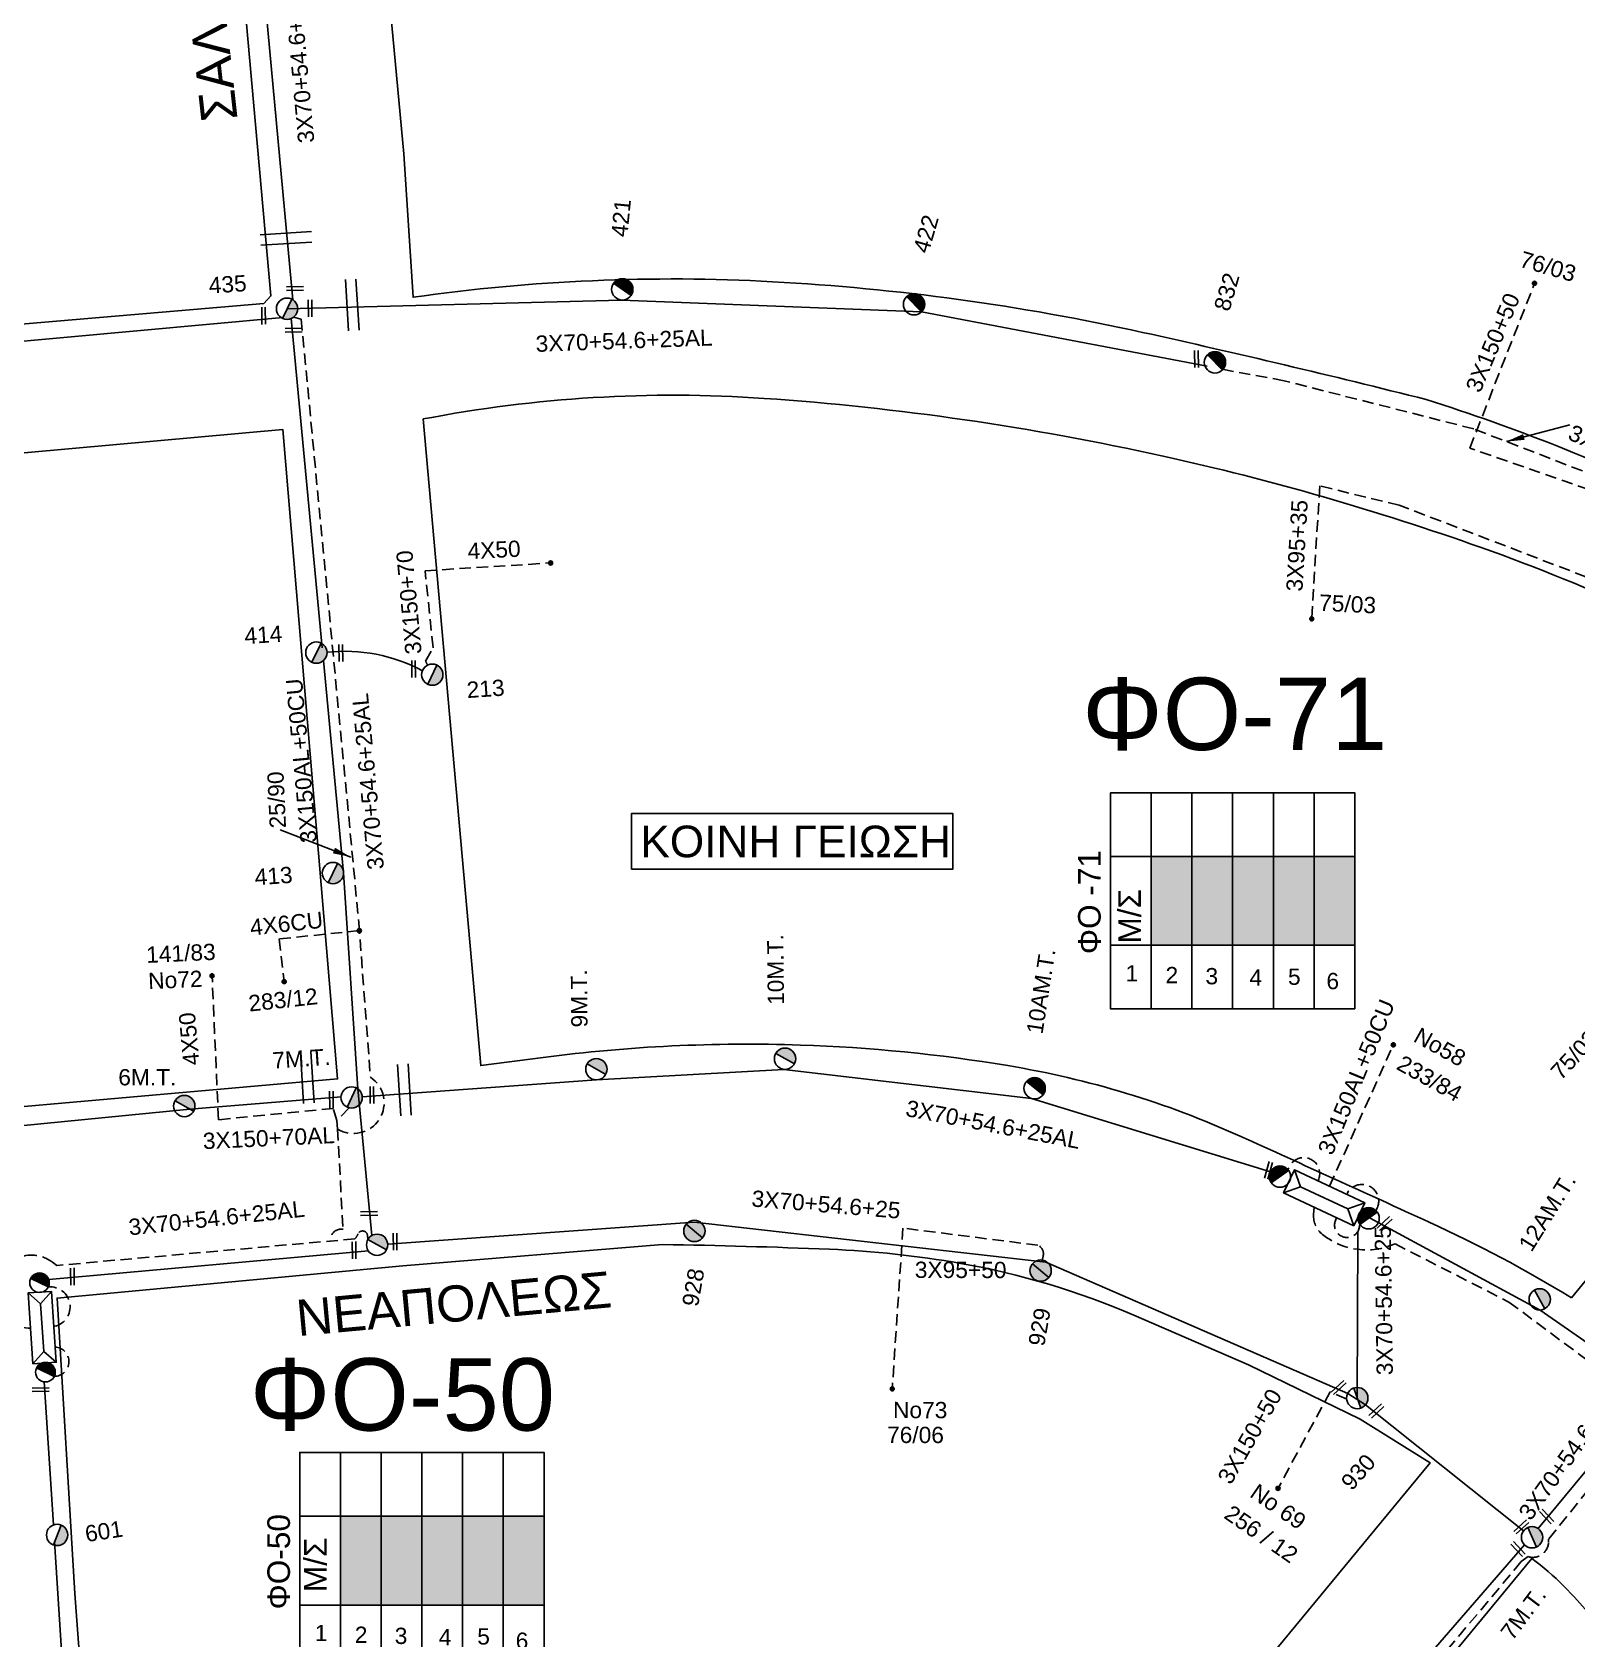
# Model space of a CAD drawing. Header units: millimetres. Extents: x 2999 to 5218, y 1863 to 2903.
# Drawn here: x 3376.4 to 3547.2, y 2215.3 to 2393 of the extents above; entities that cross this region are included whole.
import ezdxf
from ezdxf.enums import TextEntityAlignment as Align

# ---------------------------------------------------------------- set-up
doc = ezdxf.new("R2010")
doc.units = ezdxf.units.MM
doc.header["$LTSCALE"] = 0.5
doc.linetypes.add('DASHED', pattern=[19.05, 12.7, -6.35])
for name, color, linetype in [('Άγνωστα', 7, 'Continuous'), ('Ασφαλειοκιβώτια Χ.Τ 6 αναχωρήσεων', 7, 'Continuous'), ('Ασφαλειοκιβώτια Χ.Τ 9 αναχωρήσεων', 7, 'Continuous'), ('Επιγραφές - Σχήματα', 7, 'Continuous'), ('Καλώδια ΧΤ   3x150+50AL', 7, 'DASHED'), ('Καλώδια ΧΤ   3x150+50CU', 7, 'DASHED'), ('Καλώδια ΧΤ   3x150+70AL', 7, 'DASHED'), ('Καλώδια ΧΤ   3x150AL+50CU', 7, 'DASHED'), ('Καλώδια ΧΤ   4x50AL', 7, 'DASHED'), ('Καλώδια ΧΤ   4x6CU', 7, 'DASHED'), ('Μηχανική τομή', 7, 'Continuous'), ('Στύλος Ξύλινος', 7, 'Continuous'), ('Στύλος Ξύλινος @ 1', 7, 'Continuous'), ('Στύλος ΦΜ', 7, 'Continuous'), ('Στύλος ΦΜ @ 1', 7, 'Continuous'), ('Συνδέσεις', 7, 'Continuous'), ('Συνεστραμμένα ΧΤ   3x70+54.6+25 AL', 7, 'SYN_LINE'), ('Τομή', 7, 'Continuous'), ('Υποσταθμός εναέριος 2 στύλων', 7, 'Continuous'), ('Υποσταθμός πόλεως', 7, 'Continuous'), ('Υπόβαθρο ΔΕΗ', 7, 'Continuous')]:
    doc.layers.add(name, color=color, linetype=linetype)
doc.styles.add('arial', font='ARIAL.TTF')
doc.styles.get("Standard").update_dxf_attribs({"font": 'ARIAL.TTF'})
doc.linetypes.add('SYN_LINE', pattern='A,0.5,-0.0001,["/\\/\\/\\/",Standard,S=0.1,R=0,X=0,Y=-0.05],-0.25', length=0.7501)
doc.dimstyles.new('ISO-25', dxfattribs={"dimtxt": 2.5, "dimasz": 2.5, "dimexe": 1.25, "dimexo": 0.625, "dimtad": 1, "dimtxsty": 'Standard', "dimcen": 2.5, "dimadec": 0, "dimazin": 0, "dimtfac": 1, "dimtmove": 0, "dimatfit": 3, "dimfxl": 1, "dimarcsym": 0})

# ---------------------------------------------------------------- blocks, each defined once
blk = doc.blocks.new('ΑΣΦΑΛΕΙΟΚΙΒΩΤΙΟ ΥΠΟΣΤΑΘΜΟΥ 6 ΑΝΑΧΩΡΗΣΕΩΝ')
at = {"layer": 'Ασφαλειοκιβώτια Χ.Τ 6 αναχωρήσεων', "ltscale": 40}
for p, q in [((-23.91, 27), (23.91, 27)), ((-9.83, 27), (-9.83, -27)), ((9.83, 27), (9.83, -27)), ((-23.91, 18), (23.91, 18)), ((-23.91, 9), (23.91, 9)), ((-23.91, 0), (23.91, 0)), ((-23.91, -9), (23.91, -9)), ((-23.91, -18), (23.91, -18))]:
    blk.add_line(p, q, dxfattribs=at)
at = {"layer": 'Ασφαλειοκιβώτια Χ.Τ 6 αναχωρήσεων'}
blk.add_lwpolyline([(-23.91, -27), (23.91, -27), (23.91, 27), (-23.91, 27)], close=True, dxfattribs=at)
for s, p in [('1', (-17.82, 23.69)), ('2', (-18.21, 14.84)), ('3', (-18.45, 6.01)), ('4', (-18.73, -3.72)), ('5', (-18.57, -12.24)), ('6', (-19.53, -20.74))]:
    blk.add_text(s, height=3.6, rotation=270, dxfattribs=at).set_placement(p)
at = {"layer": 'Ασφαλειοκιβώτια Χ.Τ 6 αναχωρήσεων', "ltscale": 40}
for tag, height, p in [('ΟΝΟΜΑ', 5, (-0.27, 31.68)), ('ΚΕΙΜΕΝΟ 1', 2, (16.95, 22.41)), ('ΚΕΙΜΕΝΟ 2', 2, (16.95, 13.71)), ('ΚΕΙΜΕΝΟ 3', 2, (16.95, 4.31)), ('ΚΕΙΜΕΝΟ 4', 2, (16.95, -4.67)), ('ΚΕΙΜΕΝΟ 5', 2, (16.95, -13.51)), ('ΚΕΙΜΕΝΟ 6', 2, (16.95, -22.43)), ('ΣΧ', 2, (-0.21, -29.21))]:
    blk.add_attdef(tag, text='', height=height, dxfattribs=at).set_placement(p, align=Align.MIDDLE_CENTER)
blk = doc.blocks.new('ΜΗΧΑΝΙΚΗ ΤΟΜΗ')
at = {"layer": 'Μηχανική τομή', "ltscale": 40}
for p, q in [((-1.89, 0.78), (1.89, 0.78)), ((1.89, 0), (-1.89, 0))]:
    blk.add_line(p, q, dxfattribs=at)
blk = doc.blocks.new('ΤΟΜΗ')
at = {"layer": 'Τομή', "ltscale": 40}
for p, q in [((-5.68, 0), (5.68, 0)), ((5.68, -2.33), (-5.68, -2.33))]:
    blk.add_line(p, q, dxfattribs=at)
blk = doc.blocks.new('ΥΠΑΡΧΩΝ ΤΣΙΜΕΝΤΕΝΙΟΣ ΣΤΥΛΟΣ')
at = {"layer": 'Στύλος ΦΜ'}
blk.add_hatch(color=7, dxfattribs=at).paths.add_polyline_path([(-1.29, -2.28, 0.574793), (2.62, 0, 0.268822), (1.3, 2.27)])
at = {"layer": 'Στύλος ΦΜ', "color": 7}
blk.add_line((-1.29, -2.28), (1.3, 2.27), dxfattribs=at)
blk.add_circle((0, 0), 2.62, dxfattribs=at)
at = {"layer": 'Στύλος ΦΜ', "flags": 4}
for tag, p in [('ΑΡΙΘΜΟΣ', (-4.68, 8.05)), ('ΤΥΠΟΣ', (-4.91, 3.03))]:
    blk.add_attdef(tag, p, '', height=4, dxfattribs=at)
blk = doc.blocks.new('ΥΠΟΣΤΑΘΜΟΣ ΕΝΑΕΡΙΟΣ ΕΠΙ 2 ΣΤΥΛΩΝ')
at = {"layer": 'Υποσταθμός εναέριος 2 στύλων', "linetype": 'Continuous'}
for points in [[(-11.97, -2.11, 0.574793), (-8.45, -0.07, 0.268822), (-9.64, 1.98)], [(9.68, -2.15, 0.574793), (13.19, -0.1, 0.268822), (12.01, 1.95)]]:
    blk.add_hatch(color=256, dxfattribs=at).paths.add_polyline_path(points)
for p, q in [((-11.97, -2.11), (-9.64, 1.98)), ((9.68, -2.15), (12.01, 1.95))]:
    blk.add_line(p, q, dxfattribs=at)
for centre in [(-10.81, -0.07), (10.84, -0.1)]:
    blk.add_circle(centre, 2.36, dxfattribs=at)
at = {"layer": 'Υποσταθμός πόλεως', "linetype": 'Continuous', "ltscale": 40}
blk.add_lwpolyline([(-8.57, 2.82), (8.57, 2.82), (8.57, -2.82), (-8.57, -2.82)], close=True, dxfattribs=at)
for points in [[(-5.75, 0), (-8.57, 2.82)], [(-8.57, -2.82), (-5.75, 0)], [(-5.75, 0), (5.75, 0)], [(5.75, 0), (8.57, 2.82)], [(8.57, -2.82), (5.75, 0)]]:
    blk.add_lwpolyline(points, dxfattribs=at)
at = {"layer": 'Υποσταθμός εναέριος 2 στύλων', "ltscale": 40, "flags": 1}
for tag, p in [('ΜΕΤΑΣΧΗΜΑΤΙΣΜΟΣ', (14.09, 2.51)), ('ΙΣΧΥΣ', (14.07, -0.28)), ('ΑΡΙΘΜΟΣ', (14.19, -3))]:
    blk.add_attdef(tag, p, '', height=1.8, dxfattribs=at)
blk = doc.blocks.new('ΥΠΑΡΧΩΝ ΞΥΛΙΝΟΣ ΣΤΥΛΟΣ')
at = {"layer": 'Στύλος Ξύλινος'}
h = blk.add_hatch(color=7, dxfattribs=at)
h.paths.add_polyline_path([(-2.62, 0, 0.270008), (-1.29, -2.28), (1.3, 2.27, 0.576266)])
h.paths.add_polyline_path([(-1.29, -2.28, 0.574793), (2.62, 0, 0.268822), (1.3, 2.27)])
at = {"layer": 'Στύλος Ξύλινος', "color": 7}
blk.add_line((-1.29, -2.28), (1.3, 2.27), dxfattribs=at)
blk.add_circle((0, 0), 2.62, dxfattribs=at)
at = {"layer": 'Στύλος Ξύλινος', "flags": 4}
for tag, p in [('ΑΡΙΘΜΟΣ', (-4.91, 8.6)), ('ΤΥΠΟΣ', (-4.85, 3.39))]:
    blk.add_attdef(tag, p, '', height=4, dxfattribs=at)
blk = doc.blocks.new('_ΣΥΝΔΕΣΗ')
at = {"layer": 'Συνδέσεις', "linetype": 'SYN_LINE', "ltscale": 40}
blk.add_hatch(color=256, dxfattribs=at).paths.add_polyline_path([(0.5, -0.01, 1), (-0.5, -0.01, 1)])
at = {"layer": 'Συνδέσεις'}
blk.add_circle((0, -0.01), 0.5, dxfattribs=at)

msp = doc.modelspace()

# ---------------------------------------------------------------- hatches: boundary and pattern name
at = {"layer": 'Ασφαλειοκιβώτια Χ.Τ 9 αναχωρήσεων', "ltscale": 40}
for color, points in [(6, [(3500.18, 2301.83), (3500.18, 2292), (3504.68, 2292), (3504.68, 2301.83)]), (27, [(3504.68, 2301.83), (3504.68, 2292), (3509.18, 2292), (3509.18, 2301.83)]), (2, [(3509.18, 2301.83), (3509.18, 2292), (3513.68, 2292), (3513.68, 2301.83)]), (151, [(3513.68, 2301.83), (3513.68, 2292), (3518.18, 2292), (3518.18, 2301.83)]), (30, [(3518.18, 2301.83), (3518.18, 2292), (3522.68, 2292), (3522.68, 2301.83)]), (30, [(3410.54, 2228.88), (3410.54, 2219.06), (3415.04, 2219.06), (3415.04, 2228.88)]), (6, [(3415.04, 2228.88), (3415.04, 2219.06), (3419.54, 2219.06), (3419.54, 2228.88)]), (1, [(3419.54, 2228.88), (3419.54, 2219.06), (3424.04, 2219.06), (3424.04, 2228.88)]), (27, [(3424.04, 2228.88), (3424.04, 2219.06), (3428.54, 2219.06), (3428.54, 2228.88)]), (62, [(3428.54, 2228.88), (3428.54, 2219.06), (3433.04, 2219.06), (3433.04, 2228.88)])]:
    msp.add_hatch(color=color, dxfattribs=at).paths.add_polyline_path(points)

# ---------------------------------------------------------------- linework, layer by layer
at = {"layer": 'Άγνωστα', "color": 1, "linetype": 'DASHED', "ltscale": 0.2}
msp.add_lwpolyline([(3581.14, 2311.78), (3585.04, 2317.61), (3593.12, 2313.04), (3595.07, 2316.23), (3585.58, 2321.76), (3585.2, 2323.57), (3584.89, 2323.89), (3548.56, 2342.39), (3535.4, 2346.97)], dxfattribs=at)
at = {"layer": 'Άγνωστα', "color": 2, "linetype": 'DASHED', "ltscale": 0.2}
for points in [[(3518.81, 2342.79), (3517.93, 2328.1)], [(3578.16, 2313.61), (3580.62, 2317.54), (3574.15, 2321.4), (3573.22, 2320.67), (3548.23, 2332.74), (3527.6, 2340.66), (3518.81, 2342.79)]]:
    msp.add_lwpolyline(points, dxfattribs=at)
at = {"layer": 'Άγνωστα', "color": 62, "linetype": 'DASHED', "ltscale": 0.2}
msp.add_lwpolyline([(3397.05, 2272.71), (3396.34, 2288.62)], dxfattribs=at)
at = {"layer": 'Άγνωστα', "color": 27, "linetype": 'DASHED', "ltscale": 0.2}
msp.add_lwpolyline([(3488.08, 2257.01), (3488.23, 2257.62, 0.359497), (3487.65, 2258.84), (3472.73, 2260.73), (3471.54, 2242.95)], format="xyb", dxfattribs=at)
at = {"layer": 'Επιγραφές - Σχήματα', "color": 190}
msp.add_lwpolyline([(3442.73, 2300.4), (3478.24, 2300.4), (3478.24, 2306.57), (3442.73, 2306.57)], close=True, dxfattribs=at)
at = {"layer": 'Επιγραφές - Σχήματα', "color": 62, "linetype": 'DASHED', "ltscale": 0.2}
msp.add_arc((3411.96, 2274.59), 3.4, 238.9636, 56.1804, dxfattribs=at)
at = {"layer": 'Επιγραφές - Σχήματα', "color": 2, "linetype": 'DASHED', "ltscale": 0.2}
msp.add_arc((3517.04, 2266.75), 1.77, 333.3692, 165.9488, dxfattribs=at)
at = {"layer": 'Επιγραφές - Σχήματα', "color": 6, "linetype": 'DASHED', "ltscale": 0.2}
for centre, radius, start, end in [((3523.49, 2263.72), 1.84, 325.4941, 156.253), ((3378.89, 2245.96), 1.62, 269.8561, 86.7138)]:
    msp.add_arc(centre, radius, start, end, dxfattribs=at)
at = {"layer": 'Επιγραφές - Σχήματα', "color": 27, "linetype": 'DASHED', "ltscale": 0.2}
msp.add_arc((3521.84, 2261.08), 1.39, 145.2033, 2.8083, dxfattribs=at)
at = {"layer": 'Καλώδια ΧΤ   3x150+50AL', "color": 1, "linetype": 'DASHED', "ltscale": 0.2}
msp.add_lwpolyline([(3535.4, 2346.97), (3542.56, 2365.19)], dxfattribs=at)
at = {"layer": 'Καλώδια ΧΤ   3x150+50CU', "color": 30, "ltscale": 0.2}
msp.add_lwpolyline([(3518.18, 2263.05), (3518.13, 2262.23, 0.242972), (3519.11, 2260.03, 0.280953), (3527.14, 2258.99), (3539.72, 2252.55), (3555.69, 2240.71), (3544.12, 2226.35), (3544.11, 2226.03, -0.501884), (3541.85, 2224.4), (3541.1, 2223.85), (3526.27, 2206.17), (3526.41, 2205.79, -0.3073), (3525.5, 2202.41, -0.278062), (3522.38, 2201.87), (3506.34, 2182.13), (3506.46, 2181.53, -0.490057), (3505.19, 2180.05, -80.209028)], format="xyb", dxfattribs=at)
at = {"layer": 'Καλώδια ΧΤ   3x150+50CU', "color": 27, "ltscale": 0.2}
msp.add_lwpolyline([(3521.79, 2241.82), (3519.96, 2242.62), (3514.2, 2231.94)], dxfattribs=at)
at = {"layer": 'Καλώδια ΧΤ   3x150+70AL', "color": 30, "linetype": 'DASHED', "ltscale": 0.2}
msp.add_lwpolyline([(3420.18, 2322.98, -0.045666), (3419.95, 2323.42), (3420.78, 2324.9), (3419.89, 2333.41)], format="xyb", dxfattribs=at)
at = {"layer": 'Καλώδια ΧΤ   3x150+70AL', "color": 62, "ltscale": 0.2}
msp.add_lwpolyline([(3411.51, 2274.02), (3410.14, 2272.64), (3409.74, 2273.97), (3397.05, 2272.71)], dxfattribs=at)
msp.add_lwpolyline([(3410.14, 2272.64), (3410.21, 2271.68), (3410.82, 2260.61), (3410.6, 2260.61, 0.451306), (3409.45, 2259.3, -1.363413)], format="xyb", dxfattribs=at)
at = {"layer": 'Καλώδια ΧΤ   3x150AL+50CU', "color": 151, "ltscale": 0.2}
msp.add_lwpolyline([(3519.89, 2265.36), (3526.95, 2280.99)], dxfattribs=at)
at = {"layer": 'Καλώδια ΧΤ   4x50AL', "color": 30, "linetype": 'DASHED', "ltscale": 0.2}
msp.add_lwpolyline([(3419.89, 2333.41), (3433.77, 2334.27)], dxfattribs=at)
at = {"layer": 'Συνεστραμμένα ΧΤ   3x70+54.6+25 AL', "color": 27, "ltscale": 20}
for points in [[(3401.26, 2406.79), (3405.28, 2363.37)], [(3523.24, 2261.14), (3523.03, 2260.26), (3522.96, 2241.93)], [(3542.97, 2227.51), (3555.25, 2242.32)], [(3504.45, 2181.18), (3528.49, 2210.73), (3541.45, 2225.72)]]:
    msp.add_lwpolyline(points, dxfattribs=at)
at = {"layer": 'Συνεστραμμένα ΧΤ   3x70+54.6+25 AL', "color": 173, "linetype": 'SYN_LINE', "ltscale": 20}
msp.add_lwpolyline([(3506.35, 2356.04), (3474.77, 2362.02), (3441.59, 2363.34), (3404.63, 2362.38)], dxfattribs=at)
at = {"layer": 'Συνεστραμμένα ΧΤ   3x70+54.6+25 AL', "color": 62, "linetype": 'SYN_LINE', "ltscale": 20}
msp.add_lwpolyline([(3290.17, 2351.34), (3331.78, 2354.93), (3363.76, 2357.74), (3404.16, 2361.4)], dxfattribs=at)
at = {"layer": 'Συνεστραμμένα ΧΤ   3x70+54.6+25 AL', "color": 30, "ltscale": 20}
for points in [[(3405.09, 2361.3), (3408.52, 2324.9)], [(3408.66, 2323.48), (3410.88, 2300), (3412.47, 2276.12), (3414, 2259.9)], [(3413.62, 2258.21), (3378.28, 2255.04)]]:
    msp.add_lwpolyline(points, dxfattribs=at)
at = {"layer": 'Συνεστραμμένα ΧΤ   3x70+54.6+25 AL', "color": 62, "linetype": 'DASHED', "ltscale": 0.2}
for points in [[(3405.33, 2361.44), (3406.19, 2361.24), (3412.56, 2294.54), (3413.85, 2277.41)], [(3412.63, 2293.62), (3403.77, 2292.7), (3404.31, 2287.98)]]:
    msp.add_lwpolyline(points, dxfattribs=at)
at = {"layer": 'Συνεστραμμένα ΧΤ   3x70+54.6+25 AL', "color": 173, "linetype": 'DASHED', "ltscale": 0.2}
msp.add_lwpolyline([(3598.72, 2315.9), (3597.95, 2318.28), (3586.26, 2324.84), (3556.73, 2341.01), (3535.83, 2349.1), (3514.88, 2354.42), (3507.96, 2355.69)], dxfattribs=at)
at = {"layer": 'Συνεστραμμένα ΧΤ   3x70+54.6+25 AL', "color": 30, "ltscale": 10}
msp.add_lwpolyline([(3409.05, 2324.39, -0.152942), (3419.59, 2322.35)], format="xyb", dxfattribs=at)
at = {"layer": 'Συνεστραμμένα ΧΤ   3x70+54.6+25 AL', "color": 2, "ltscale": 20}
msp.add_lwpolyline([(3513.35, 2266.94), (3486.94, 2275.06), (3459.56, 2278.28), (3438.84, 2277.12), (3412.95, 2275.25)], dxfattribs=at)
at = {"layer": 'Συνεστραμμένα ΧΤ   3x70+54.6+25 AL', "color": 1, "ltscale": 20}
msp.add_lwpolyline([(3410.6, 2275.26), (3393.88, 2273.88), (3370.26, 2271.55), (3348.66, 2269.74)], dxfattribs=at)
at = {"layer": 'Συνεστραμμένα ΧΤ   3x70+54.6+25 AL', "color": 6, "ltscale": 20}
for points in [[(3555.98, 2242.77), (3543.17, 2251.66), (3524.37, 2261.83)], [(3377.79, 2243.72), (3378.81, 2227.91)]]:
    msp.add_lwpolyline(points, dxfattribs=at)
at = {"layer": 'Συνεστραμμένα ΧΤ   3x70+54.6+25 AL', "color": 62, "linetype": 'DASHED', "ltscale": 0.2}
msp.add_lwpolyline([(3413.56, 2259.45), (3413.53, 2259.9, 0.788046), (3412.47, 2260.08, -0.074617), (3412.14, 2259.54), (3379.19, 2256.6), (3378.71, 2256.95, 0.144233), (3376.55, 2257.74, 1.002286), (3376.26, 2249.65, 0.167022)], format="xyb", dxfattribs=at)
at = {"layer": 'Συνεστραμμένα ΧΤ   3x70+54.6+25 AL', "color": 27, "linetype": 'SYN_LINE', "ltscale": 20}
msp.add_lwpolyline([(3541.35, 2227.24), (3523.88, 2241.19), (3521.91, 2242.45), (3488.52, 2256.96), (3449.65, 2261.38), (3415.76, 2258.96)], dxfattribs=at)
at = {"layer": 'Συνεστραμμένα ΧΤ   3x70+54.6+25 AL', "color": 30, "linetype": 'DASHED', "ltscale": 0.2}
msp.add_lwpolyline([(3378.23, 2254.22, -0.934255), (3378.94, 2249.87)], format="xyb", dxfattribs=at)
at = {"layer": 'Συνεστραμμένα ΧΤ   3x70+54.6+25 AL', "color": 6, "ltscale": 15}
msp.add_lwpolyline([(3378.93, 2226.06), (3379.77, 2212.84)], dxfattribs=at)
at = {"layer": 'Υπόβαθρο ΔΕΗ'}
for points in [[(3412.65, 2433.75), (3414.51, 2435.54), (3431.4, 2436.37, -0.021622), (3471.63, 2434.76, -0.024043), (3520.63, 2428.12, -0.031921), (3564.26, 2416.82, -0.03259), (3603.01, 2400.3), (3621.55, 2388.87), (3645.06, 2373.19), (3599.62, 2318.49), (3559.39, 2340.9, 0.036325), (3530.58, 2352.34, 0.007316), (3499.21, 2359.77, 0.040954), (3458.31, 2365.37, 0.048833), (3418.56, 2363.65), (3417.53, 2379.51), (3414.74, 2409.6), (3412.65, 2433.75)], [(3546.65, 2253.02), (3591.18, 2307.24, 0.338616), (3591.23, 2308.72), (3571.96, 2319.76, 0.044805), (3536.65, 2335.98, 0.030721), (3501.51, 2346.08, 0.037307), (3457.38, 2352.47, 0.064885), (3419.69, 2350.19), (3426.05, 2278.7), (3432.96, 2279.6, -0.040779), (3461.41, 2280.97, -0.032834), (3484.33, 2278.69, -0.065194), (3510.02, 2270.89, -0.000976), (3530.92, 2261.38, -0.029655), (3546.65, 2253.02, -2.378382)], [(3493.97, 2189.91), (3531.01, 2234.78), (3523.27, 2239.59), (3510.95, 2245.6), (3498.26, 2251.09, 0.058429), (3479.1, 2256.83, 0.033432), (3464.6, 2258.39, 0.006262), (3446.16, 2258.91), (3417.42, 2256.54), (3379.21, 2252.99), (3381.18, 2220.31), (3382.9, 2197.01), (3407.24, 2198.05), (3410.91, 2198.53), (3415.25, 2198.6), (3421.72, 2199.24, -0.028944), (3431.55, 2199.63, 0.015825), (3436.5, 2199.7, 0.01012), (3452.12, 2200.74, -0.088407), (3468.96, 2199.22, -0.026139), (3486.68, 2193.38, -0.03634), (3493.97, 2189.91, 0.263958)], [(3526.59, 2112.64), (3546.93, 2114.71), (3571.33, 2117.18), (3587.81, 2118.87), (3585.91, 2135.99, 0.029512), (3576.47, 2174.74, 0.085035), (3545.78, 2221.19, 0.032287), (3542.27, 2224.19), (3505.72, 2179.92), (3509.88, 2175.29, -0.040166), (3514.83, 2166.68, -0.045126), (3522.34, 2143.42, -0.041323), (3526.59, 2112.64, 6.741713)]]:
    msp.add_lwpolyline(points, format="xyb", dxfattribs=at)
for points in [[(3216.12, 2420.23), (3223.81, 2347.33), (3325.93, 2356.49), (3402.05, 2362.97), (3402.84, 2363.79), (3399.27, 2403.81), (3396.9, 2433.87), (3327.49, 2428.82), (3257.49, 2423.18), (3216.12, 2420.23)], [(3225.55, 2333.09), (3233.19, 2261.61), (3366.77, 2273.4), (3410.22, 2277.22), (3404.18, 2349.02), (3257.85, 2335.83), (3225.55, 2333.09)]]:
    msp.add_lwpolyline(points, dxfattribs=at)

# ---------------------------------------------------------------- block references
at = {"layer": 'Ασφαλειοκιβώτια Χ.Τ 6 αναχωρήσεων', "xscale": 0.5, "yscale": 0.5, "zscale": 0.5, "rotation": 90}
for p, values in [((3509.18, 2296.91), {'ΟΝΟΜΑ': 'ΦΟ -71'}), ((3419.54, 2223.97), {'ΟΝΟΜΑ': 'ΦΟ-50'})]:
    msp.add_blockref('ΑΣΦΑΛΕΙΟΚΙΒΩΤΙΟ ΥΠΟΣΤΑΘΜΟΥ 6 ΑΝΑΧΩΡΗΣΕΩΝ', p, dxfattribs=at).add_auto_attribs(values)
at = {"layer": 'Μηχανική τομή'}
for p, xscale, yscale, zscale, rotation in [((3405.5, 2364.81), 0.4999999999999996, 0.4999999999999996, 0.4999999999999996, 180.9754372785865), ((3406.98, 2362.42), 0.4999999999999997, 0.4999999999999997, 0.4999999999999997, 270.577947933592), ((3401.84, 2361.6), 0.4999999999999997, 0.4999999999999997, 0.4999999999999997, 270.577947933592), ((3405.35, 2360.21), 0.4999999999999996, 0.4999999999999996, 0.4999999999999996, 180.9754372785865), ((3410.38, 2324.31), 0.4999999999999996, 0.4999999999999996, 0.4999999999999996, 270.577947933592), ((3418.42, 2322.54), 0.4999999999999996, 0.4999999999999996, 0.4999999999999996, 270.577947933592), ((3409.34, 2274.91), 0.4999999999999997, 0.4999999999999997, 0.4999999999999997, 270.577947933592), ((3413.82, 2275.44), 0.4999999999999997, 0.4999999999999997, 0.4999999999999997, 270.577947933592), ((3512.96, 2267.17), 0.4999999999999998, 0.4999999999999998, 0.4999999999999998, 254.2316646633813), ((3413.7, 2262.54), 0.4999999999999996, 0.4999999999999996, 0.4999999999999996, 180.9754372785865), ((3526.11, 2261.09), 0.4999999999999996, 0.4999999999999996, 0.4999999999999996, 42.76191703139985), ((3416.38, 2259.22), 0.4999999999999997, 0.4999999999999997, 0.4999999999999997, 270.577947933592), ((3411.84, 2258.28), 0.4999999999999997, 0.4999999999999997, 0.4999999999999997, 270.577947933592), ((3380.71, 2255.37), 0.4999999999999997, 0.4999999999999997, 0.4999999999999997, 270.577947933592), ((3521.04, 2242.96), 0.4999999999999996, 0.4999999999999996, 0.4999999999999996, 42.76191703139985), ((3377.39, 2243.06), 0.4999999999999996, 0.4999999999999996, 0.4999999999999996, 180.9754372785865), ((3525.21, 2240.36), 0.4999999999999996, 0.4999999999999996, 0.4999999999999996, 42.76191703139985), ((3544.05, 2228.97), 0.4999999999999993, 0.4999999999999993, 0.4999999999999993, 132.9464639555496), ((3541.23, 2227.55), 0.4999999999999996, 0.4999999999999996, 0.4999999999999996, 42.76191703139985), ((3540.88, 2225.37), 0.4999999999999993, 0.4999999999999993, 0.4999999999999993, 132.9464639555496)]:
    msp.add_blockref('ΜΗΧΑΝΙΚΗ ΤΟΜΗ', p, dxfattribs=dict(at, xscale=xscale, yscale=yscale, zscale=zscale, rotation=rotation))
at = {"layer": 'Μηχανική τομή', "color": 3, "xscale": 0.4999999999999997, "yscale": 0.4999999999999997, "zscale": 0.4999999999999997, "rotation": 270.577947933592}
msp.add_blockref('ΜΗΧΑΝΙΚΗ ΤΟΜΗ', (3504.99, 2356.81), dxfattribs=at)
at = {"layer": 'Στύλος Ξύλινος @ 1', "ltscale": 40}
ref = msp.add_blockref('ΥΠΑΡΧΩΝ ΞΥΛΙΝΟΣ ΣΤΥΛΟΣ', (3449.67, 2260.41), dxfattribs=dict(at, xscale=0.4499999999998178, yscale=0.4499999999998178, zscale=0.4499999999998178, rotation=79.93430091784994))
ref.add_attrib('ΤΥΠΟΣ', '928', (3450.06, 2251.96), dxfattribs={"layer": 'Στύλος Ξύλινος', "height": 1.8, "rotation": 79.9343, "flags": 4})
ref = msp.add_blockref('ΥΠΑΡΧΩΝ ΞΥΛΙΝΟΣ ΣΤΥΛΟΣ', (3487.95, 2256.03), dxfattribs=dict(at, xscale=0.4499999999998181, yscale=0.4499999999998181, zscale=0.4499999999998181, rotation=79.93430091784994))
ref.add_attrib('ΤΥΠΟΣ', '929', (3488.34, 2247.58), dxfattribs={"layer": 'Στύλος Ξύλινος', "height": 1.8, "rotation": 79.9343, "flags": 4})
at = {"layer": 'Στύλος ΦΜ @ 1', "ltscale": 40}
ref = msp.add_blockref('ΥΠΑΡΧΩΝ ΤΣΙΜΕΝΤΕΝΙΟΣ ΣΤΥΛΟΣ', (3441.7, 2364.52), dxfattribs=dict(at, xscale=0.4499999999998181, yscale=0.4499999999998181, zscale=0.4499999999998181, rotation=84.36907613430043))
ref.add_attrib('ΤΥΠΟΣ', '421', (3442.25, 2370.24), dxfattribs={"layer": 'Στύλος ΦΜ', "height": 1.8, "rotation": 84.3691, "flags": 4})
ref = msp.add_blockref('ΥΠΑΡΧΩΝ ΤΣΙΜΕΝΤΕΝΙΟΣ ΣΤΥΛΟΣ', (3473.95, 2362.87), dxfattribs=dict(at, xscale=0.4499999999998181, yscale=0.4499999999998181, zscale=0.4499999999998181, rotation=73.75191302957971))
ref.add_attrib('ΤΥΠΟΣ', '422', (3475.54, 2368.39), dxfattribs={"layer": 'Στύλος ΦΜ', "height": 1.8, "rotation": 73.7519, "flags": 4})
ref = msp.add_blockref('ΥΠΑΡΧΩΝ ΤΣΙΜΕΝΤΕΝΙΟΣ ΣΤΥΛΟΣ', (3404.63, 2362.38), dxfattribs=dict(at, xscale=0.449999999999818, yscale=0.449999999999818, zscale=0.449999999999818, rotation=3.833824537449723))
ref.add_attrib('ΤΥΠΟΣ', '435', (3396.03, 2364.05), dxfattribs={"layer": 'Στύλος ΦΜ', "height": 1.8, "rotation": 3.8338, "flags": 4})
ref = msp.add_blockref('ΥΠΑΡΧΩΝ ΤΣΙΜΕΝΤΕΝΙΟΣ ΣΤΥΛΟΣ', (3507.22, 2356.45), dxfattribs=dict(at, xscale=0.4499999999998181, yscale=0.4499999999998181, zscale=0.4499999999998181, rotation=73.75191302957971))
ref.add_attrib('ΤΥΠΟΣ', '832', (3508.8, 2361.98), dxfattribs={"layer": 'Στύλος ΦΜ', "height": 1.8, "rotation": 73.7519, "flags": 4})
ref = msp.add_blockref('ΥΠΑΡΧΩΝ ΤΣΙΜΕΝΤΕΝΙΟΣ ΣΤΥΛΟΣ', (3407.87, 2324.36), dxfattribs=dict(at, xscale=0.449999999999818, yscale=0.449999999999818, zscale=0.449999999999818, rotation=3.833824537449723))
ref.add_attrib('ΤΥΠΟΣ', '414', (3399.97, 2325.29), dxfattribs={"layer": 'Στύλος ΦΜ', "height": 1.8, "rotation": 3.8338, "flags": 4})
ref = msp.add_blockref('ΥΠΑΡΧΩΝ ΤΣΙΜΕΝΤΕΝΙΟΣ ΣΤΥΛΟΣ', (3420.69, 2321.92), dxfattribs=dict(at, xscale=0.449999999999818, yscale=0.449999999999818, zscale=0.449999999999818, rotation=3.833824537449723))
ref.add_attrib('ΤΥΠΟΣ', '213', (3424.55, 2319.33), dxfattribs={"layer": 'Στύλος ΦΜ', "height": 1.8, "rotation": 3.8338, "flags": 4})
ref = msp.add_blockref('ΥΠΑΡΧΩΝ ΤΣΙΜΕΝΤΕΝΙΟΣ ΣΤΥΛΟΣ', (3409.7, 2299.98), dxfattribs=dict(at, xscale=0.449999999999818, yscale=0.449999999999818, zscale=0.449999999999818, rotation=3.833824537449723))
ref.add_attrib('ΤΥΠΟΣ', '413', (3401.11, 2298.63), dxfattribs={"layer": 'Στύλος ΦΜ', "height": 1.8, "rotation": 3.8338, "flags": 4})
ref = msp.add_blockref('ΥΠΑΡΧΩΝ ΤΣΙΜΕΝΤΕΝΙΟΣ ΣΤΥΛΟΣ', (3459.69, 2279.45), dxfattribs=dict(at, xscale=0.449999999999818, yscale=0.449999999999818, zscale=0.449999999999818, rotation=90.57296713480032))
ref.add_attrib('ΤΥΠΟΣ', '10M.T.', (3459.58, 2285.41), dxfattribs={"layer": 'Στύλος ΦΜ', "height": 1.8, "rotation": 90.573, "flags": 4})
ref = msp.add_blockref('ΥΠΑΡΧΩΝ ΤΣΙΜΕΝΤΕΝΙΟΣ ΣΤΥΛΟΣ', (3487.29, 2276.19), dxfattribs=dict(at, xscale=0.449999999999818, yscale=0.449999999999818, zscale=0.449999999999818, rotation=81.17940199774608))
ref.add_attrib('ΤΥΠΟΣ', '10AM.T.', (3488.15, 2282.09), dxfattribs={"layer": 'Στύλος ΦΜ', "height": 1.8, "rotation": 81.1794, "flags": 4})
ref = msp.add_blockref('ΥΠΑΡΧΩΝ ΤΣΙΜΕΝΤΕΝΙΟΣ ΣΤΥΛΟΣ', (3438.83, 2278.3), dxfattribs=dict(at, xscale=0.449999999999818, yscale=0.449999999999818, zscale=0.449999999999818, rotation=90.57296713480032))
ref.add_attrib('ΤΥΠΟΣ', '9M.T.', (3437.86, 2282.92), dxfattribs={"layer": 'Στύλος ΦΜ', "height": 1.8, "rotation": 90.573, "flags": 4})
ref = msp.add_blockref('ΥΠΑΡΧΩΝ ΤΣΙΜΕΝΤΕΝΙΟΣ ΣΤΥΛΟΣ', (3411.77, 2275.17), dxfattribs=dict(at, xscale=0.449999999999818, yscale=0.449999999999818, zscale=0.449999999999818, rotation=3.833824537449723))
ref.add_attrib('ΤΥΠΟΣ', '7M.T.', (3403.07, 2278.36), dxfattribs={"layer": 'Στύλος ΦΜ', "height": 1.8, "rotation": 3.8338, "flags": 4})
ref = msp.add_blockref('ΥΠΑΡΧΩΝ ΤΣΙΜΕΝΤΕΝΙΟΣ ΣΤΥΛΟΣ', (3393.27, 2274.22), dxfattribs=dict(at, xscale=0.449999999999818, yscale=0.449999999999818, zscale=0.449999999999818, rotation=90.57296713480032))
ref.add_attrib('ΤΥΠΟΣ', '6M.T.', (3385.97, 2276.51), dxfattribs={"layer": 'Στύλος ΦΜ', "height": 1.8, "flags": 4})
ref = msp.add_blockref('ΥΠΑΡΧΩΝ ΤΣΙΜΕΝΤΕΝΙΟΣ ΣΤΥΛΟΣ', (3543.13, 2252.84), dxfattribs=dict(at, xscale=0.449999999999818, yscale=0.449999999999818, zscale=0.449999999999818, rotation=58.10455910951964))
ref.add_attrib('ΤΥΠΟΣ', '12AM.T.', (3542.22, 2257.98), dxfattribs={"layer": 'Στύλος ΦΜ', "height": 1.8, "rotation": 58.1046, "flags": 4})
at = {"layer": 'Στύλος ΦΜ @ 1', "ltscale": 40, "xscale": 0.449999999999818, "yscale": 0.449999999999818, "zscale": 0.449999999999818, "rotation": 90.57296713480032}
msp.add_blockref('ΥΠΑΡΧΩΝ ΤΣΙΜΕΝΤΕΝΙΟΣ ΣΤΥΛΟΣ', (3414.59, 2258.88), dxfattribs=at)
at = {"layer": 'Στύλος ΦΜ @ 1', "ltscale": 40}
ref = msp.add_blockref('ΥΠΑΡΧΩΝ ΤΣΙΜΕΝΤΕΝΙΟΣ ΣΤΥΛΟΣ', (3522.96, 2241.93), dxfattribs=dict(at, xscale=0.449999999999818, yscale=0.449999999999818, zscale=0.449999999999818, rotation=48.43029161376137))
ref.add_attrib('ΤΥΠΟΣ', '930', (3522.35, 2231.6), dxfattribs={"layer": 'Στύλος ΦΜ', "height": 1.8, "rotation": 48.4303, "flags": 4})
ref = msp.add_blockref('ΥΠΑΡΧΩΝ ΤΣΙΜΕΝΤΕΝΙΟΣ ΣΤΥΛΟΣ', (3379.21, 2226.8), dxfattribs=dict(at, xscale=0.449999999999818, yscale=0.449999999999818, zscale=0.449999999999818, rotation=8.582727762758951))
ref.add_attrib('ΤΥΠΟΣ', '601', (3382.44, 2226.01), dxfattribs={"layer": 'Στύλος ΦΜ', "height": 1.8, "rotation": 8.5827, "flags": 4})
ref = msp.add_blockref('ΥΠΑΡΧΩΝ ΤΣΙΜΕΝΤΕΝΙΟΣ ΣΤΥΛΟΣ', (3542.29, 2226.54), dxfattribs=dict(at, xscale=0.4499999999998179, yscale=0.4499999999998179, zscale=0.4499999999998179, rotation=53.03717552097353))
ref.add_attrib('ΤΥΠΟΣ', '7M.T.', (3540.11, 2215.02), dxfattribs={"layer": 'Στύλος ΦΜ', "height": 1.8, "rotation": 53.0372, "flags": 4})
at = {"layer": 'Συνδέσεις', "xscale": 0.4500000000000455, "yscale": 0.4500000000000455, "zscale": 0.4500000000000455}
for p in [(3542.56, 2365.2), (3433.77, 2334.27), (3517.93, 2328.1), (3412.63, 2293.62), (3396.34, 2288.63), (3404.31, 2287.99), (3526.95, 2281), (3471.54, 2242.96), (3514.2, 2231.95)]:
    msp.add_blockref('_ΣΥΝΔΕΣΗ', p, dxfattribs=at)
at = {"layer": 'Τομή'}
for p, xscale, yscale, zscale, rotation in [((3404.48, 2370.73), 0.4999999999999998, 0.4999999999999998, 0.4999999999999998, 3.545975908835903), ((3411.25, 2362.76), 0.5, 0.5, 0.5, 93.53930974426372), ((3407.45, 2277.42), 0.4999999999999998, 0.4999999999999998, 0.4999999999999998, 273.5459759088359), ((3418.18, 2276.05), 0.4999999999999998, 0.4999999999999998, 0.4999999999999998, 273.5459759088359)]:
    msp.add_blockref('ΤΟΜΗ', p, dxfattribs=dict(at, xscale=xscale, yscale=yscale, zscale=zscale, rotation=rotation))
at = {"layer": 'Υποσταθμός εναέριος 2 στύλων'}
for p, xscale, yscale, zscale, rotation in [((3519.3, 2264.08), 0.4999999999999997, 0.4999999999999997, 0.4999999999999997, 154.8888106575491), ((3377.55, 2249.73), 0.4579415506171309, 0.4579415506171309, 0.4579415506171309, 93.85489241138363)]:
    msp.add_blockref('ΥΠΟΣΤΑΘΜΟΣ ΕΝΑΕΡΙΟΣ ΕΠΙ 2 ΣΤΥΛΩΝ', p, dxfattribs=dict(at, xscale=xscale, yscale=yscale, zscale=zscale, rotation=rotation))

# ---------------------------------------------------------------- texts
at = {"ltscale": 40, "insert": (3405.47, 2252.76), "char_height": 4, "width": 17.8089, "attachment_point": 1, "rotation": 5.2764, "style": 'arial'}
msp.add_mtext('ΝΕΑΠΟΛΕΩΣ', dxfattribs=at)
at = {"ltscale": 40, "insert": (3400.5, 2246.34), "char_height": 8, "width": 17.8089, "attachment_point": 1, "style": 'arial'}
msp.add_mtext('ΦO-50', dxfattribs=at)
at = {"layer": 'Άγνωστα', "ltscale": 40, "char_height": 1.8, "width": 17.1868, "attachment_point": 1, "style": 'arial'}
for s, insert, rotation in [('3X150+50XLPE', (3546.84, 2349.64), 336.6347), ('3X95+35', (3515.09, 2331.18), 86.5246), ('141/83', (3389.01, 2291.84), 2.6643), ('Νο72', (3389.23, 2288.94), 2.6643), ('4X50', (3393.17, 2278.64), 95.2181), ('Νο58', (3529.92, 2283.01), 330.9263), ('75/03', (3544.17, 2278.2), 47.1522), ('233/84', (3528.04, 2279.94), 330.9263), ('3X95+50', (3474.04, 2257.02), 359.8699), ('3X70+54.6+25', (3540.67, 2229.32), 54.2619), ('Νο73', (3471.63, 2241.52), 359.8699), ('76/06', (3470.97, 2238.77), 359.8699), ('Νο 69', (3511.98, 2232.58), 325.3755), ('256 / 12', (3509.12, 2230.23), 325.3755)]:
    msp.add_mtext(s, dxfattribs=dict(at, insert=insert, rotation=rotation))
at = {"layer": 'Επιγραφές - Σχήματα', "attachment_point": 1}
for s, insert, char_height, width, rotation in [('ΣΑΛΙΒΕΡΟΥ', (3395.19, 2382.9), 4, 15.1545, 96.3604), ('Μ/Σ', (3496.54, 2292.19), 2.5, 2.2621, 90), ('Μ/Σ', (3406.52, 2220.48), 2.5, 2.2621, 90)]:
    msp.add_mtext(s, dxfattribs=dict(at, insert=insert, char_height=char_height, width=width, rotation=rotation))
at = {"layer": 'Επιγραφές - Σχήματα', "ltscale": 40, "char_height": 1.8, "width": 17.1868, "attachment_point": 1, "style": 'arial'}
for s, insert, rotation in [('76/03', (3541.27, 2368.79), 343.9745), ('75/03', (3518.8, 2330.8), 357.0758), ('25/90', (3402.72, 2304.89), 92.6643)]:
    msp.add_mtext(s, dxfattribs=dict(at, insert=insert, rotation=rotation))
at = {"layer": 'Επιγραφές - Σχήματα', "ltscale": 40, "insert": (3492.53, 2321.59), "char_height": 8, "width": 17.8089, "attachment_point": 1, "style": 'arial'}
msp.add_mtext('ΦO-71', dxfattribs=at)
at = {"layer": 'Επιγραφές - Σχήματα', "color": 190, "insert": (3443.69, 2305.23), "char_height": 3.5, "width": 35.1311, "attachment_point": 1}
msp.add_mtext('KOINH ΓΕΙΩΣΗ', dxfattribs=at)
at = {"layer": 'Καλώδια ΧΤ   3x150+50AL', "ltscale": 40, "char_height": 1.8, "width": 17.1868, "attachment_point": 1, "style": 'arial'}
for insert, rotation in [((3534.88, 2353.67), 67.2609), ((3507.42, 2233.15), 60.2203)]:
    msp.add_mtext('3X150+50', dxfattribs=dict(at, insert=insert, rotation=rotation))
at = {"layer": 'Καλώδια ΧΤ   3x150+70AL', "ltscale": 40, "char_height": 1.8, "width": 17.1868, "attachment_point": 1, "style": 'arial'}
for s, insert, rotation in [('3X150+70', (3417.73, 2324.09), 95.2181), ('3X150+70AL', (3395.28, 2271.25), 2.6643)]:
    msp.add_mtext(s, dxfattribs=dict(at, insert=insert, rotation=rotation))
at = {"layer": 'Καλώδια ΧΤ   3x150AL+50CU', "ltscale": 0.2, "char_height": 1.8, "width": 17.1868, "attachment_point": 1, "style": 'arial'}
for insert, rotation in [((3406.14, 2303.24), 95.2181), ((3518.53, 2269.35), 67.5376)]:
    msp.add_mtext('3X150AL+50CU', dxfattribs=dict(at, insert=insert, rotation=rotation))
at = {"layer": 'Καλώδια ΧΤ   4x50AL', "ltscale": 40, "insert": (3424.54, 2336.48), "char_height": 1.8, "width": 17.1868, "attachment_point": 1, "rotation": 2.8128, "style": 'arial'}
msp.add_mtext('4X50', dxfattribs=at)
at = {"layer": 'Καλώδια ΧΤ   4x6CU', "color": 7, "linetype": 'Continuous', "ltscale": 10, "char_height": 1.8, "attachment_point": 1, "rotation": 6.2753}
for s, insert in [('4X6CU', (3400.44, 2294.85)), ('283/12', (3400.27, 2286.45))]:
    msp.add_mtext_dynamic_manual_height_columns(s, width=11.5196, gutter_width=12.5, heights=[0], dxfattribs=dict(at, insert=insert))
at = {"layer": 'Συνεστραμμένα ΧΤ   3x70+54.6+25 AL', "ltscale": 40, "char_height": 1.8, "width": 17.1868, "attachment_point": 1, "style": 'arial'}
for insert, rotation in [((3405.87, 2380.62), 95.2181), ((3456.08, 2264.92), 355.2887), ((3525.1, 2244.45), 90.8024)]:
    msp.add_mtext('3X70+54.6+25', dxfattribs=dict(at, insert=insert, rotation=rotation))
at = {"layer": 'Συνεστραμμένα ΧΤ   3x70+54.6+25 AL', "ltscale": 20, "char_height": 1.8, "width": 17.1868, "attachment_point": 1, "style": 'arial'}
for insert, rotation in [((3432.08, 2359.4), 2.0976), ((3413.56, 2300.28), 95.2181), ((3473.26, 2274.91), 349.1974), ((3387.02, 2261.71), 6.0973)]:
    msp.add_mtext('3X70+54.6+25AL', dxfattribs=dict(at, insert=insert, rotation=rotation))

# ---------------------------------------------------------------- leaders
at = {"layer": 'Επιγραφές - Σχήματα', "ltscale": 40}
for points in [[(3539.45, 2347.69), (3546.45, 2349.56)], [(3411.68, 2301.76), (3403.85, 2304.76)]]:
    msp.add_leader(points, dimstyle='ISO-25', override={"dimasz": 2, "dimtad": 0}, dxfattribs=at)

doc.saveas('drawing.dxf')
